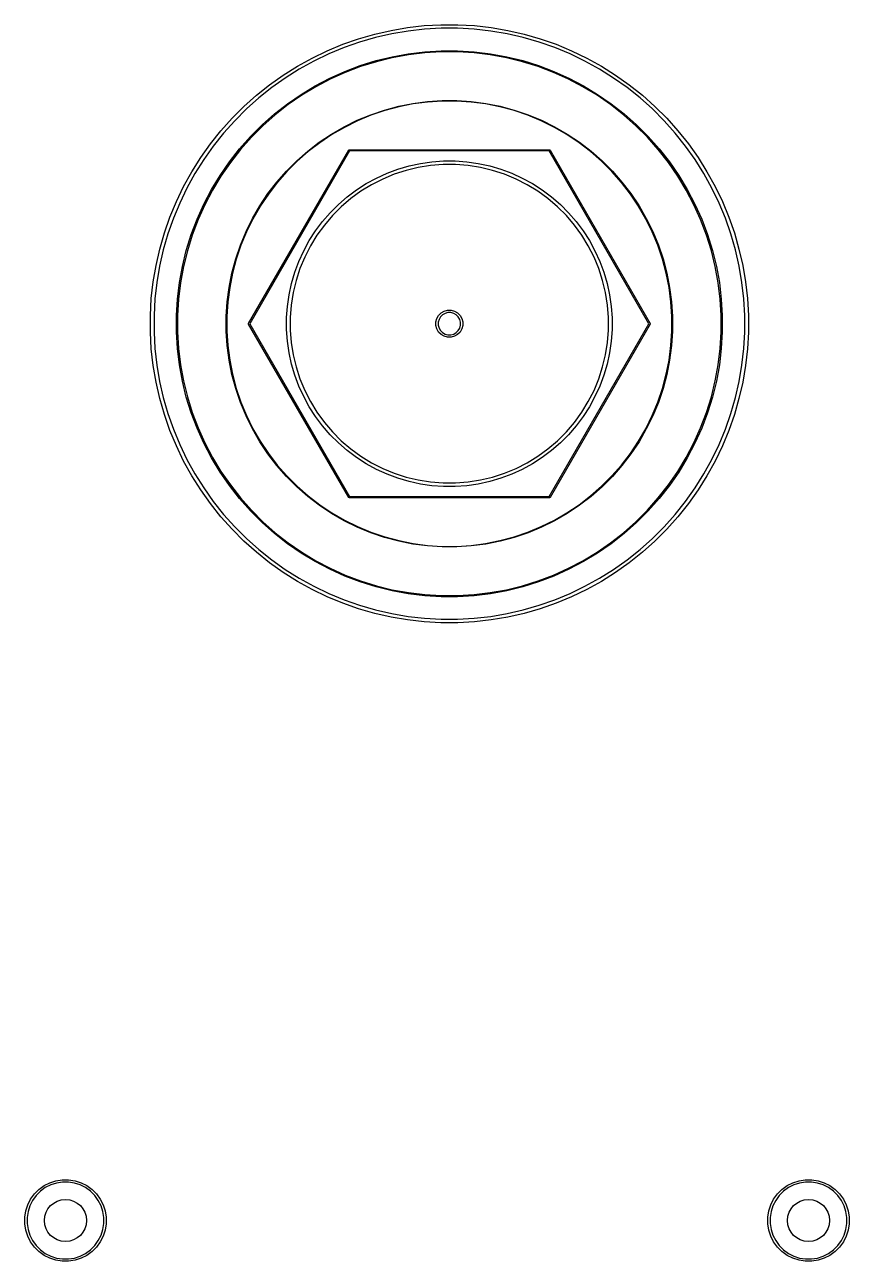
# Model space of a CAD drawing. Header units: inches. Extents: x 0.78 to 7.64, y -5.36 to -1.05.
# Drawn here: x 5.034 to 6.344, y -3.025 to -1.06 of the extents above; entities that cross this region are included whole.
import ezdxf

# ---------------------------------------------------------------- set-up
doc = ezdxf.new("R2010")
doc.units = ezdxf.units.IN
doc.header["$MEASUREMENT"] = 0
doc.layers.add('BLACK', color=250, linetype='CONTINUOUS')

msp = doc.modelspace()

# ---------------------------------------------------------------- linework, layer by layer
at = {"layer": 'BLACK', "linetype": 'CONTINUOUS'}
for p, q in [((5.6687, -1.0617), (5.6953, -1.0602)), ((5.6953, -1.0602), (5.722, -1.0602)), ((5.722, -1.0602), (5.7486, -1.0617)), ((5.5643, -1.0825), (5.5899, -1.0751)), ((5.5913, -1.0806), (5.566, -1.0879)), ((5.5899, -1.0751), (5.6159, -1.0692)), ((5.617, -1.0748), (5.5913, -1.0806)), ((5.6159, -1.0692), (5.6422, -1.0647)), ((5.643, -1.0704), (5.617, -1.0748)), ((5.6422, -1.0647), (5.6687, -1.0617)), ((5.6692, -1.0674), (5.643, -1.0704)), ((5.6955, -1.0659), (5.6692, -1.0674)), ((5.7218, -1.0659), (5.6955, -1.0659)), ((5.7481, -1.0674), (5.7218, -1.0659)), ((5.7743, -1.0704), (5.7481, -1.0674)), ((5.7486, -1.0617), (5.7751, -1.0647)), ((5.8003, -1.0748), (5.7743, -1.0704)), ((5.7751, -1.0647), (5.8014, -1.0692)), ((5.826, -1.0806), (5.8003, -1.0748)), ((5.8014, -1.0692), (5.8274, -1.0751)), ((5.8513, -1.0879), (5.826, -1.0806)), ((5.8274, -1.0751), (5.853, -1.0825)), ((5.5145, -1.1015), (5.5391, -1.0913)), ((5.5412, -1.0966), (5.5168, -1.1067)), ((5.5391, -1.0913), (5.5643, -1.0825)), ((5.566, -1.0879), (5.5412, -1.0966)), ((5.8762, -1.0966), (5.8513, -1.0879)), ((5.853, -1.0825), (5.8782, -1.0913)), ((5.9005, -1.1067), (5.8762, -1.0966)), ((5.8782, -1.0913), (5.9028, -1.1015)), ((5.4671, -1.126), (5.4905, -1.1131)), ((5.4931, -1.1182), (5.47, -1.1309)), ((5.4905, -1.1131), (5.5145, -1.1015)), ((5.5168, -1.1067), (5.4931, -1.1182)), ((5.5671, -1.1251), (5.5921, -1.1173)), ((5.5926, -1.119), (5.5676, -1.1268)), ((5.5921, -1.1173), (5.6176, -1.111)), ((5.6179, -1.1128), (5.5926, -1.119)), ((5.6176, -1.111), (5.6434, -1.1063)), ((5.6436, -1.1081), (5.6179, -1.1128)), ((5.6434, -1.1063), (5.6694, -1.1032)), ((5.6695, -1.1049), (5.6436, -1.1081)), ((5.6694, -1.1032), (5.6956, -1.1016)), ((5.6956, -1.1033), (5.6695, -1.1049)), ((5.6956, -1.1016), (5.7218, -1.1016)), ((5.7217, -1.1033), (5.6956, -1.1033)), ((5.7478, -1.1049), (5.7217, -1.1033)), ((5.7218, -1.1016), (5.7479, -1.1032)), ((5.7737, -1.1081), (5.7478, -1.1049)), ((5.7479, -1.1032), (5.774, -1.1063)), ((5.7994, -1.1128), (5.7737, -1.1081)), ((5.774, -1.1063), (5.7998, -1.111)), ((5.8247, -1.119), (5.7994, -1.1128)), ((5.7998, -1.111), (5.8252, -1.1173)), ((5.8497, -1.1268), (5.8247, -1.119)), ((5.8252, -1.1173), (5.8503, -1.1251)), ((5.9242, -1.1182), (5.9005, -1.1067)), ((5.9028, -1.1015), (5.9269, -1.1131)), ((5.9473, -1.1309), (5.9242, -1.1182)), ((5.9269, -1.1131), (5.9502, -1.126)), ((5.4445, -1.1402), (5.4671, -1.126)), ((5.47, -1.1309), (5.4477, -1.1449)), ((5.5186, -1.1452), (5.5426, -1.1344)), ((5.5432, -1.1361), (5.5194, -1.1468)), ((5.5426, -1.1344), (5.5671, -1.1251)), ((5.5676, -1.1268), (5.5432, -1.1361)), ((5.8741, -1.1361), (5.8497, -1.1268)), ((5.8503, -1.1251), (5.8748, -1.1344)), ((5.8979, -1.1468), (5.8741, -1.1361)), ((5.8748, -1.1344), (5.8987, -1.1452)), ((5.9696, -1.1449), (5.9473, -1.1309)), ((5.9502, -1.126), (5.9728, -1.1402)), ((5.402, -1.1722), (5.4228, -1.1556)), ((5.4228, -1.1556), (5.4445, -1.1402)), ((5.4477, -1.1449), (5.4262, -1.1602)), ((5.473, -1.1709), (5.4954, -1.1574)), ((5.4963, -1.1589), (5.474, -1.1724)), ((5.4954, -1.1574), (5.5186, -1.1452)), ((5.5194, -1.1468), (5.4963, -1.1589)), ((5.921, -1.1589), (5.8979, -1.1468)), ((5.8987, -1.1452), (5.9219, -1.1574)), ((5.9434, -1.1724), (5.921, -1.1589)), ((5.9219, -1.1574), (5.9443, -1.1709)), ((5.9911, -1.1602), (5.9696, -1.1449)), ((5.9728, -1.1402), (5.9945, -1.1556)), ((5.9945, -1.1556), (6.0154, -1.1722)), ((5.3821, -1.19), (5.402, -1.1722)), ((5.4056, -1.1766), (5.386, -1.1941)), ((5.4262, -1.1602), (5.4056, -1.1766)), ((5.4514, -1.1858), (5.473, -1.1709)), ((5.474, -1.1724), (5.4525, -1.1872)), ((5.9649, -1.1872), (5.9434, -1.1724)), ((5.9443, -1.1709), (5.9659, -1.1858)), ((6.0117, -1.1766), (5.9911, -1.1602)), ((6.0313, -1.1941), (6.0117, -1.1766)), ((6.0154, -1.1722), (6.0353, -1.19)), ((5.3632, -1.2088), (5.3821, -1.19)), ((5.386, -1.1941), (5.3674, -1.2128)), ((5.4308, -1.202), (5.4514, -1.1858)), ((5.4525, -1.1872), (5.4319, -1.2034)), ((5.5836, -1.2033), (5.6056, -1.1958)), ((5.6059, -1.1967), (5.584, -1.2042)), ((5.6056, -1.1958), (5.6281, -1.1898)), ((5.6283, -1.1907), (5.6059, -1.1967)), ((5.6281, -1.1898), (5.6508, -1.1853)), ((5.651, -1.1862), (5.6283, -1.1907)), ((5.6508, -1.1853), (5.6739, -1.1822)), ((5.674, -1.1832), (5.651, -1.1862)), ((5.6739, -1.1822), (5.697, -1.1807)), ((5.6971, -1.1817), (5.674, -1.1832)), ((5.697, -1.1807), (5.7203, -1.1807)), ((5.7202, -1.1817), (5.6971, -1.1817)), ((5.7434, -1.1832), (5.7202, -1.1817)), ((5.7203, -1.1807), (5.7434, -1.1822)), ((5.7434, -1.1822), (5.7665, -1.1853)), ((5.7663, -1.1862), (5.7434, -1.1832)), ((5.789, -1.1907), (5.7663, -1.1862)), ((5.7665, -1.1853), (5.7893, -1.1898)), ((5.8114, -1.1967), (5.789, -1.1907)), ((5.7893, -1.1898), (5.8117, -1.1958)), ((5.8333, -1.2042), (5.8114, -1.1967)), ((5.8117, -1.1958), (5.8337, -1.2033)), ((5.9854, -1.2034), (5.9649, -1.1872)), ((5.9659, -1.1858), (5.9865, -1.202)), ((6.05, -1.2128), (6.0313, -1.1941)), ((6.0353, -1.19), (6.0541, -1.2088)), ((5.3454, -1.2287), (5.3632, -1.2088)), ((5.3674, -1.2128), (5.3498, -1.2324)), ((5.4111, -1.2194), (5.4308, -1.202)), ((5.4319, -1.2034), (5.4124, -1.2207)), ((5.5414, -1.2224), (5.5622, -1.2121)), ((5.5626, -1.2131), (5.5418, -1.2233)), ((5.5622, -1.2121), (5.5836, -1.2033)), ((5.584, -1.2042), (5.5626, -1.2131)), ((5.8547, -1.2131), (5.8333, -1.2042)), ((5.8337, -1.2033), (5.8551, -1.2121)), ((5.8755, -1.2233), (5.8547, -1.2131)), ((5.8551, -1.2121), (5.876, -1.2224)), ((6.005, -1.2207), (5.9854, -1.2034)), ((5.9865, -1.202), (6.0062, -1.2194)), ((6.0675, -1.2324), (6.05, -1.2128)), ((6.0541, -1.2088), (6.0719, -1.2287)), ((5.3288, -1.2496), (5.3454, -1.2287)), ((5.3498, -1.2324), (5.3334, -1.253)), ((5.3752, -1.2575), (5.3926, -1.2379)), ((5.3926, -1.2379), (5.4111, -1.2194)), ((5.4124, -1.2207), (5.3939, -1.2391)), ((5.5019, -1.2469), (5.5212, -1.234)), ((5.5218, -1.2349), (5.5025, -1.2477)), ((5.5212, -1.234), (5.5414, -1.2224)), ((5.5418, -1.2233), (5.5218, -1.2349)), ((5.8956, -1.2349), (5.8755, -1.2233)), ((5.876, -1.2224), (5.8961, -1.234)), ((5.9148, -1.2477), (5.8956, -1.2349)), ((5.8961, -1.234), (5.9154, -1.2469)), ((6.0234, -1.2391), (6.005, -1.2207)), ((6.0062, -1.2194), (6.0247, -1.2379)), ((6.0247, -1.2379), (6.0421, -1.2575)), ((6.0839, -1.253), (6.0675, -1.2324)), ((6.0719, -1.2287), (6.0885, -1.2496)), ((5.3134, -1.2713), (5.3288, -1.2496)), ((5.3334, -1.253), (5.3181, -1.2745)), ((5.3591, -1.2782), (5.3752, -1.2575)), ((5.3939, -1.2391), (5.3766, -1.2587)), ((5.4835, -1.2611), (5.5019, -1.2469)), ((5.5025, -1.2477), (5.4841, -1.2618)), ((5.9332, -1.2618), (5.9148, -1.2477)), ((5.9154, -1.2469), (5.9338, -1.2611)), ((6.0407, -1.2587), (6.0234, -1.2391)), ((6.0421, -1.2575), (6.0583, -1.2782)), ((6.0992, -1.2745), (6.0839, -1.253)), ((6.0885, -1.2496), (6.1039, -1.2713)), ((5.2992, -1.2939), (5.3134, -1.2713)), ((5.3181, -1.2745), (5.3041, -1.2968)), ((5.3766, -1.2587), (5.3605, -1.2792)), ((5.3896, -1.5349), (5.5487, -1.2594)), ((5.5501, -1.2608), (5.3916, -1.5354)), ((5.4496, -1.2928), (5.466, -1.2764)), ((5.4667, -1.2771), (5.4503, -1.2935)), ((5.466, -1.2764), (5.4835, -1.2611)), ((5.4841, -1.2618), (5.4667, -1.2771)), ((5.5487, -1.2594), (5.5489, -1.2591)), ((5.5489, -1.2591), (5.5491, -1.259)), ((5.5491, -1.259), (5.5492, -1.2589)), ((5.5492, -1.2589), (5.5495, -1.2589)), ((5.5495, -1.2589), (5.8678, -1.2589)), ((5.8672, -1.2608), (5.5501, -1.2608)), ((5.681, -1.2781), (5.6994, -1.2767)), ((5.6994, -1.2767), (5.7179, -1.2767)), ((5.7179, -1.2767), (5.7363, -1.2781)), ((6.0257, -1.5354), (5.8672, -1.2608)), ((5.8678, -1.2589), (5.8682, -1.2589)), ((5.8682, -1.2589), (5.8682, -1.259)), ((5.8682, -1.259), (5.8684, -1.2591)), ((5.8684, -1.2591), (5.8686, -1.2594)), ((5.8686, -1.2594), (6.0277, -1.5349)), ((5.9506, -1.2771), (5.9332, -1.2618)), ((5.9338, -1.2611), (5.9513, -1.2764)), ((5.967, -1.2935), (5.9506, -1.2771)), ((5.9513, -1.2764), (5.9677, -1.2928)), ((6.0568, -1.2792), (6.0407, -1.2587)), ((6.1132, -1.2968), (6.0992, -1.2745)), ((6.1039, -1.2713), (6.1181, -1.2939)), ((5.2863, -1.3172), (5.2992, -1.2939)), ((5.3041, -1.2968), (5.2914, -1.3199)), ((5.3442, -1.2998), (5.3591, -1.2782)), ((5.3605, -1.2792), (5.3456, -1.3007)), ((5.4343, -1.3103), (5.4496, -1.2928)), ((5.4503, -1.2935), (5.4351, -1.3109)), ((5.5928, -1.304), (5.6096, -1.2963)), ((5.6096, -1.2963), (5.6269, -1.2898)), ((5.6399, -1.2918), (5.621, -1.2979)), ((5.6269, -1.2898), (5.6446, -1.2846)), ((5.6593, -1.2871), (5.6399, -1.2918)), ((5.6446, -1.2846), (5.6627, -1.2807)), ((5.6789, -1.284), (5.6593, -1.2871)), ((5.6627, -1.2807), (5.681, -1.2781)), ((5.6987, -1.2825), (5.6789, -1.284)), ((5.7186, -1.2825), (5.6987, -1.2825)), ((5.7384, -1.284), (5.7186, -1.2825)), ((5.7363, -1.2781), (5.7546, -1.2807)), ((5.758, -1.2871), (5.7384, -1.284)), ((5.7546, -1.2807), (5.7727, -1.2846)), ((5.7774, -1.2918), (5.758, -1.2871)), ((5.7727, -1.2846), (5.7904, -1.2898)), ((5.7963, -1.2979), (5.7774, -1.2918)), ((5.7904, -1.2898), (5.8077, -1.2963)), ((5.8077, -1.2963), (5.8245, -1.304)), ((5.9823, -1.3109), (5.967, -1.2935)), ((5.9677, -1.2928), (5.983, -1.3103)), ((6.0717, -1.3007), (6.0568, -1.2792)), ((6.0583, -1.2782), (6.0732, -1.2998)), ((6.1259, -1.3199), (6.1132, -1.2968)), ((6.1181, -1.2939), (6.131, -1.3172)), ((5.3306, -1.3222), (5.3442, -1.2998)), ((5.3456, -1.3007), (5.3321, -1.3231)), ((5.4202, -1.3287), (5.4343, -1.3103)), ((5.4351, -1.3109), (5.421, -1.3293)), ((5.561, -1.3228), (5.5766, -1.3128)), ((5.585, -1.3146), (5.568, -1.3249)), ((5.5766, -1.3128), (5.5928, -1.304)), ((5.6027, -1.3055), (5.585, -1.3146)), ((5.621, -1.2979), (5.6027, -1.3055)), ((5.8146, -1.3055), (5.7963, -1.2979)), ((5.8324, -1.3146), (5.8146, -1.3055)), ((5.8245, -1.304), (5.8407, -1.3128)), ((5.8493, -1.3249), (5.8324, -1.3146)), ((5.8407, -1.3128), (5.8563, -1.3228)), ((5.9964, -1.3293), (5.9823, -1.3109)), ((5.983, -1.3103), (5.9972, -1.3287)), ((6.0852, -1.3231), (6.0717, -1.3007)), ((6.0732, -1.2998), (6.0867, -1.3222)), ((5.2747, -1.3413), (5.2863, -1.3172)), ((5.2914, -1.3199), (5.28, -1.3436)), ((5.3184, -1.3454), (5.3306, -1.3222)), ((5.3321, -1.3231), (5.32, -1.3462)), ((5.4073, -1.348), (5.4202, -1.3287)), ((5.421, -1.3293), (5.4081, -1.3485)), ((5.5323, -1.346), (5.5462, -1.3339)), ((5.5462, -1.3339), (5.561, -1.3228)), ((5.568, -1.3249), (5.5519, -1.3366)), ((5.8654, -1.3366), (5.8493, -1.3249)), ((5.8563, -1.3228), (5.8711, -1.3339)), ((5.8711, -1.3339), (5.8851, -1.346)), ((6.0092, -1.3485), (5.9964, -1.3293)), ((5.9972, -1.3287), (6.0101, -1.348)), ((6.0973, -1.3462), (6.0852, -1.3231)), ((6.0867, -1.3222), (6.0989, -1.3454)), ((6.1374, -1.3436), (6.1259, -1.3199)), ((6.131, -1.3172), (6.1426, -1.3413)), ((5.2645, -1.3659), (5.2747, -1.3413)), ((5.28, -1.3436), (5.2699, -1.3679)), ((5.3076, -1.3693), (5.3184, -1.3454)), ((5.32, -1.3462), (5.3093, -1.37)), ((5.3956, -1.3681), (5.4073, -1.348)), ((5.4081, -1.3485), (5.3965, -1.3686)), ((5.5192, -1.359), (5.5323, -1.346)), ((5.5368, -1.3495), (5.5228, -1.3636)), ((5.5519, -1.3366), (5.5368, -1.3495)), ((5.8805, -1.3495), (5.8654, -1.3366)), ((5.8946, -1.3636), (5.8805, -1.3495)), ((5.8851, -1.346), (5.8981, -1.359)), ((6.0208, -1.3686), (6.0092, -1.3485)), ((6.0101, -1.348), (6.0217, -1.3681)), ((6.108, -1.37), (6.0973, -1.3462)), ((6.0989, -1.3454), (6.1097, -1.3693)), ((6.1475, -1.3679), (6.1374, -1.3436)), ((6.1426, -1.3413), (6.1528, -1.3659)), ((5.2557, -1.3911), (5.2645, -1.3659)), ((5.2699, -1.3679), (5.2612, -1.3928)), ((5.2983, -1.3938), (5.3076, -1.3693)), ((5.3093, -1.37), (5.3, -1.3944)), ((5.3854, -1.389), (5.3956, -1.3681)), ((5.3965, -1.3686), (5.3863, -1.3894)), ((5.496, -1.3878), (5.5071, -1.373)), ((5.5071, -1.373), (5.5192, -1.359)), ((5.5228, -1.3636), (5.5099, -1.3787)), ((5.9075, -1.3787), (5.8946, -1.3636)), ((5.8981, -1.359), (5.9102, -1.373)), ((5.9102, -1.373), (5.9213, -1.3878)), ((6.031, -1.3894), (6.0208, -1.3686)), ((6.0217, -1.3681), (6.0319, -1.389)), ((6.1173, -1.3944), (6.108, -1.37)), ((6.1097, -1.3693), (6.119, -1.3938)), ((6.1562, -1.3928), (6.1475, -1.3679)), ((6.1528, -1.3659), (6.1616, -1.3911)), ((5.2483, -1.4167), (5.2557, -1.3911)), ((5.2612, -1.3928), (5.2539, -1.4181)), ((5.2905, -1.4189), (5.2983, -1.3938)), ((5.3, -1.3944), (5.2923, -1.4194)), ((5.3765, -1.4104), (5.3854, -1.389)), ((5.3863, -1.3894), (5.3774, -1.4108)), ((5.486, -1.4033), (5.496, -1.3878)), ((5.4982, -1.3948), (5.4878, -1.4117)), ((5.5099, -1.3787), (5.4982, -1.3948)), ((5.9191, -1.3948), (5.9075, -1.3787)), ((5.9295, -1.4117), (5.9191, -1.3948)), ((5.9213, -1.3878), (5.9313, -1.4033)), ((6.0399, -1.4108), (6.031, -1.3894)), ((6.0319, -1.389), (6.0408, -1.4104)), ((6.1251, -1.4194), (6.1173, -1.3944)), ((6.119, -1.3938), (6.1268, -1.4189)), ((6.1634, -1.4181), (6.1562, -1.3928)), ((6.1616, -1.3911), (6.169, -1.4167)), ((5.369, -1.4324), (5.3765, -1.4104)), ((5.3774, -1.4108), (5.37, -1.4327)), ((5.4772, -1.4196), (5.486, -1.4033)), ((5.4878, -1.4117), (5.4788, -1.4295)), ((5.9386, -1.4295), (5.9295, -1.4117)), ((5.9313, -1.4033), (5.9401, -1.4196)), ((6.0474, -1.4327), (6.0399, -1.4108)), ((6.0408, -1.4104), (6.0483, -1.4324)), ((5.2424, -1.4427), (5.2483, -1.4167)), ((5.2539, -1.4181), (5.248, -1.4438)), ((5.2843, -1.4443), (5.2905, -1.4189)), ((5.2923, -1.4194), (5.286, -1.4447)), ((5.363, -1.4548), (5.369, -1.4324)), ((5.37, -1.4327), (5.364, -1.4551)), ((5.4695, -1.4364), (5.4772, -1.4196)), ((5.4788, -1.4295), (5.4712, -1.4478)), ((5.9462, -1.4478), (5.9386, -1.4295)), ((5.9401, -1.4196), (5.9478, -1.4364)), ((6.0533, -1.4551), (6.0474, -1.4327)), ((6.0483, -1.4324), (6.0543, -1.4548)), ((6.1313, -1.4447), (6.1251, -1.4194)), ((6.1268, -1.4189), (6.133, -1.4443)), ((6.1693, -1.4438), (6.1634, -1.4181)), ((6.169, -1.4167), (6.1749, -1.4427)), ((5.2379, -1.469), (5.2424, -1.4427)), ((5.248, -1.4438), (5.2436, -1.4698)), ((5.2795, -1.4701), (5.2843, -1.4443)), ((5.286, -1.4447), (5.2813, -1.4704)), ((5.4578, -1.4714), (5.463, -1.4537)), ((5.463, -1.4537), (5.4695, -1.4364)), ((5.4712, -1.4478), (5.465, -1.4667)), ((5.9523, -1.4667), (5.9462, -1.4478)), ((5.9478, -1.4364), (5.9543, -1.4537)), ((5.9543, -1.4537), (5.9595, -1.4714)), ((6.136, -1.4704), (6.1313, -1.4447)), ((6.133, -1.4443), (6.1378, -1.4701)), ((6.1737, -1.4698), (6.1693, -1.4438)), ((6.1749, -1.4427), (6.1794, -1.469)), ((5.2349, -1.4955), (5.2379, -1.469)), ((5.2436, -1.4698), (5.2407, -1.496)), ((5.2764, -1.4962), (5.2795, -1.4701)), ((5.2813, -1.4704), (5.2782, -1.4963)), ((5.3585, -1.4776), (5.363, -1.4548)), ((5.364, -1.4551), (5.3595, -1.4778)), ((5.4539, -1.4895), (5.4578, -1.4714)), ((5.465, -1.4667), (5.4604, -1.486)), ((5.9569, -1.486), (5.9523, -1.4667)), ((5.9595, -1.4714), (5.9634, -1.4895)), ((6.0579, -1.4778), (6.0533, -1.4551)), ((6.0543, -1.4548), (6.0588, -1.4776)), ((6.1392, -1.4963), (6.136, -1.4704)), ((6.1378, -1.4701), (6.1409, -1.4962)), ((6.1767, -1.496), (6.1737, -1.4698)), ((6.1794, -1.469), (6.1824, -1.4955)), ((5.3554, -1.5006), (5.3585, -1.4776)), ((5.3595, -1.4778), (5.3564, -1.5007)), ((5.4513, -1.5078), (5.4539, -1.4895)), ((5.4604, -1.486), (5.4573, -1.5057)), ((5.9601, -1.5057), (5.9569, -1.486)), ((5.9634, -1.4895), (5.966, -1.5078)), ((6.0609, -1.5007), (6.0579, -1.4778)), ((6.0588, -1.4776), (6.0619, -1.5006)), ((5.2335, -1.5221), (5.2349, -1.4955)), ((5.2407, -1.496), (5.2392, -1.5223)), ((5.2748, -1.5223), (5.2764, -1.4962)), ((5.2782, -1.4963), (5.2766, -1.5224)), ((5.3539, -1.5238), (5.3554, -1.5006)), ((5.3564, -1.5007), (5.3549, -1.5239)), ((5.45, -1.5255), (5.4513, -1.5078)), ((5.4573, -1.5057), (5.4557, -1.5255)), ((5.9616, -1.5255), (5.9601, -1.5057)), ((5.966, -1.5078), (5.9674, -1.5262)), ((6.0624, -1.5239), (6.0609, -1.5007)), ((6.0619, -1.5006), (6.0634, -1.5238)), ((6.1407, -1.5224), (6.1392, -1.4963)), ((6.1409, -1.4962), (6.1425, -1.5223)), ((6.1781, -1.5223), (6.1767, -1.496)), ((6.1824, -1.4955), (6.1839, -1.5221)), ((5.2335, -1.5223), (5.2335, -1.5221)), ((5.2335, -1.5488), (5.2335, -1.5223)), ((5.2392, -1.5223), (5.2392, -1.5486)), ((5.2748, -1.5224), (5.2748, -1.5223)), ((5.2748, -1.5485), (5.2748, -1.5224)), ((5.2766, -1.5224), (5.2766, -1.5485)), ((5.3539, -1.5239), (5.3539, -1.5238)), ((5.3539, -1.547), (5.3539, -1.5239)), ((5.3549, -1.5239), (5.3549, -1.547)), ((5.45, -1.5262), (5.45, -1.5255)), ((5.45, -1.5447), (5.45, -1.5262)), ((5.4557, -1.5255), (5.4557, -1.5454)), ((5.6872, -1.5326), (5.6887, -1.5271)), ((5.6872, -1.5331), (5.6872, -1.5326)), ((5.6887, -1.5271), (5.6915, -1.5223)), ((5.6922, -1.5286), (5.6909, -1.5331)), ((5.6915, -1.5223), (5.6955, -1.5183)), ((5.6945, -1.5246), (5.6922, -1.5286)), ((5.6978, -1.5213), (5.6945, -1.5246)), ((5.6955, -1.5183), (5.7004, -1.5154)), ((5.7018, -1.5189), (5.6978, -1.5213)), ((5.7004, -1.5154), (5.7058, -1.514)), ((5.7063, -1.5177), (5.7018, -1.5189)), ((5.7058, -1.514), (5.7115, -1.514)), ((5.711, -1.5177), (5.7063, -1.5177)), ((5.7155, -1.5189), (5.711, -1.5177)), ((5.7115, -1.514), (5.7169, -1.5154)), ((5.7195, -1.5213), (5.7155, -1.5189)), ((5.7169, -1.5154), (5.7218, -1.5183)), ((5.7228, -1.5246), (5.7195, -1.5213)), ((5.7218, -1.5183), (5.7258, -1.5223)), ((5.7252, -1.5286), (5.7228, -1.5246)), ((5.7264, -1.5331), (5.7252, -1.5286)), ((5.7258, -1.5223), (5.7287, -1.5271)), ((5.7287, -1.5271), (5.7301, -1.5326)), ((5.7301, -1.5326), (5.7301, -1.5383)), ((5.9616, -1.5454), (5.9616, -1.5255)), ((5.9674, -1.5262), (5.9674, -1.5447)), ((6.0624, -1.547), (6.0624, -1.5239)), ((6.0634, -1.5238), (6.0634, -1.547)), ((6.1407, -1.5485), (6.1407, -1.5224)), ((6.1425, -1.5223), (6.1425, -1.5485)), ((6.1781, -1.5486), (6.1781, -1.5223)), ((6.1839, -1.5221), (6.1839, -1.5488)), ((5.2349, -1.5754), (5.2335, -1.5488)), ((5.2392, -1.5486), (5.2407, -1.5749)), ((5.2764, -1.5747), (5.2748, -1.5485)), ((5.2766, -1.5485), (5.2782, -1.5746)), ((5.3554, -1.5702), (5.3539, -1.547)), ((5.3549, -1.547), (5.3564, -1.5701)), ((5.3895, -1.5353), (5.3896, -1.5349)), ((5.3895, -1.5354), (5.3895, -1.5353)), ((5.3895, -1.5356), (5.3895, -1.5354)), ((5.3896, -1.5359), (5.3895, -1.5356)), ((5.5487, -1.8115), (5.3896, -1.5359)), ((5.3916, -1.5354), (5.5501, -1.81)), ((5.4513, -1.5631), (5.45, -1.5447)), ((5.4557, -1.5454), (5.4573, -1.5652)), ((5.6872, -1.5383), (5.6872, -1.5331)), ((5.6887, -1.5437), (5.6872, -1.5383)), ((5.6915, -1.5486), (5.6887, -1.5437)), ((5.6909, -1.5331), (5.6909, -1.5378)), ((5.6909, -1.5378), (5.6922, -1.5423)), ((5.6955, -1.5526), (5.6915, -1.5486)), ((5.6922, -1.5423), (5.6945, -1.5463)), ((5.6945, -1.5463), (5.6978, -1.5496)), ((5.6978, -1.5496), (5.7018, -1.5519)), ((5.7018, -1.5519), (5.7063, -1.5531)), ((5.711, -1.5531), (5.7155, -1.5519)), ((5.7155, -1.5519), (5.7195, -1.5496)), ((5.7195, -1.5496), (5.7228, -1.5463)), ((5.7258, -1.5486), (5.7218, -1.5526)), ((5.7228, -1.5463), (5.7252, -1.5423)), ((5.7252, -1.5423), (5.7264, -1.5378)), ((5.7287, -1.5437), (5.7258, -1.5486)), ((5.7264, -1.5378), (5.7264, -1.5331)), ((5.7301, -1.5383), (5.7287, -1.5437)), ((5.8672, -1.81), (6.0257, -1.5354)), ((6.0277, -1.5359), (5.8686, -1.8115)), ((5.9601, -1.5652), (5.9616, -1.5454)), ((5.9674, -1.5447), (5.966, -1.5631)), ((6.0277, -1.5349), (6.0279, -1.5353)), ((6.0279, -1.5356), (6.0277, -1.5359)), ((6.0279, -1.5353), (6.0278, -1.5354)), ((6.0278, -1.5354), (6.0279, -1.5356)), ((6.0609, -1.5701), (6.0624, -1.547)), ((6.0634, -1.547), (6.0619, -1.5702)), ((6.1392, -1.5746), (6.1407, -1.5485)), ((6.1425, -1.5485), (6.1409, -1.5747)), ((6.1767, -1.5749), (6.1781, -1.5486)), ((6.1839, -1.5488), (6.1824, -1.5754)), ((5.3585, -1.5932), (5.3554, -1.5702)), ((5.3564, -1.5701), (5.3595, -1.5931)), ((5.4539, -1.5814), (5.4513, -1.5631)), ((5.4573, -1.5652), (5.4604, -1.5848)), ((5.7004, -1.5554), (5.6955, -1.5526)), ((5.7058, -1.5569), (5.7004, -1.5554)), ((5.7115, -1.5569), (5.7058, -1.5569)), ((5.7063, -1.5531), (5.711, -1.5531)), ((5.7169, -1.5554), (5.7115, -1.5569)), ((5.7218, -1.5526), (5.7169, -1.5554)), ((5.9569, -1.5848), (5.9601, -1.5652)), ((5.966, -1.5631), (5.9634, -1.5814)), ((6.0579, -1.5931), (6.0609, -1.5701)), ((6.0619, -1.5702), (6.0588, -1.5932)), ((5.2379, -1.6019), (5.2349, -1.5754)), ((5.2407, -1.5749), (5.2436, -1.6011)), ((5.2795, -1.6007), (5.2764, -1.5747)), ((5.2782, -1.5746), (5.2813, -1.6005)), ((5.4578, -1.5995), (5.4539, -1.5814)), ((5.4604, -1.5848), (5.465, -1.6041)), ((5.9523, -1.6041), (5.9569, -1.5848)), ((5.9634, -1.5814), (5.9595, -1.5995)), ((6.136, -1.6005), (6.1392, -1.5746)), ((6.1409, -1.5747), (6.1378, -1.6007)), ((6.1737, -1.6011), (6.1767, -1.5749)), ((6.1824, -1.5754), (6.1794, -1.6019)), ((5.2424, -1.6282), (5.2379, -1.6019)), ((5.2436, -1.6011), (5.248, -1.6271)), ((5.2843, -1.6265), (5.2795, -1.6007)), ((5.2813, -1.6005), (5.286, -1.6262)), ((5.363, -1.616), (5.3585, -1.5932)), ((5.3595, -1.5931), (5.364, -1.6158)), ((5.463, -1.6172), (5.4578, -1.5995)), ((5.465, -1.6041), (5.4712, -1.6231)), ((5.9462, -1.6231), (5.9523, -1.6041)), ((5.9595, -1.5995), (5.9543, -1.6172)), ((6.0533, -1.6158), (6.0579, -1.5931)), ((6.0588, -1.5932), (6.0543, -1.616)), ((6.1313, -1.6262), (6.136, -1.6005)), ((6.1378, -1.6007), (6.133, -1.6265)), ((6.1693, -1.6271), (6.1737, -1.6011)), ((6.1794, -1.6019), (6.1749, -1.6282)), ((5.2483, -1.6542), (5.2424, -1.6282)), ((5.248, -1.6271), (5.2539, -1.6527)), ((5.2905, -1.652), (5.2843, -1.6265)), ((5.286, -1.6262), (5.2923, -1.6515)), ((5.369, -1.6385), (5.363, -1.616)), ((5.364, -1.6158), (5.37, -1.6382)), ((5.4695, -1.6345), (5.463, -1.6172)), ((5.4712, -1.6231), (5.4788, -1.6414)), ((5.9386, -1.6414), (5.9462, -1.6231)), ((5.9543, -1.6172), (5.9478, -1.6345)), ((6.0474, -1.6382), (6.0533, -1.6158)), ((6.0543, -1.616), (6.0483, -1.6385)), ((6.1251, -1.6515), (6.1313, -1.6262)), ((6.133, -1.6265), (6.1268, -1.652)), ((6.1634, -1.6527), (6.1693, -1.6271)), ((6.1749, -1.6282), (6.169, -1.6542)), ((5.3765, -1.6605), (5.369, -1.6385)), ((5.37, -1.6382), (5.3774, -1.6601)), ((5.4772, -1.6513), (5.4695, -1.6345)), ((5.4788, -1.6414), (5.4878, -1.6591)), ((5.9295, -1.6591), (5.9386, -1.6414)), ((5.9478, -1.6345), (5.9401, -1.6513)), ((6.0399, -1.6601), (6.0474, -1.6382)), ((6.0483, -1.6385), (6.0408, -1.6605)), ((5.2557, -1.6798), (5.2483, -1.6542)), ((5.2539, -1.6527), (5.2612, -1.6781)), ((5.2983, -1.677), (5.2905, -1.652)), ((5.2923, -1.6515), (5.3, -1.6764)), ((5.3854, -1.6819), (5.3765, -1.6605)), ((5.3774, -1.6601), (5.3863, -1.6815)), ((5.486, -1.6675), (5.4772, -1.6513)), ((5.496, -1.6831), (5.486, -1.6675)), ((5.4878, -1.6591), (5.4982, -1.6761)), ((5.9191, -1.6761), (5.9295, -1.6591)), ((5.9313, -1.6675), (5.9213, -1.6831)), ((5.9401, -1.6513), (5.9313, -1.6675)), ((6.031, -1.6815), (6.0399, -1.6601)), ((6.0408, -1.6605), (6.0319, -1.6819)), ((6.1173, -1.6764), (6.1251, -1.6515)), ((6.1268, -1.652), (6.119, -1.677)), ((6.1562, -1.6781), (6.1634, -1.6527)), ((6.169, -1.6542), (6.1616, -1.6798)), ((5.2645, -1.705), (5.2557, -1.6798)), ((5.2612, -1.6781), (5.2699, -1.7029)), ((5.3076, -1.7015), (5.2983, -1.677)), ((5.3, -1.6764), (5.3093, -1.7009)), ((5.3956, -1.7027), (5.3854, -1.6819)), ((5.3863, -1.6815), (5.3965, -1.7023)), ((5.5071, -1.6979), (5.496, -1.6831)), ((5.4982, -1.6761), (5.5099, -1.6922)), ((5.9075, -1.6922), (5.9191, -1.6761)), ((5.9213, -1.6831), (5.9102, -1.6979)), ((6.0208, -1.7023), (6.031, -1.6815)), ((6.0319, -1.6819), (6.0217, -1.7027)), ((6.108, -1.7009), (6.1173, -1.6764)), ((6.119, -1.677), (6.1097, -1.7015)), ((6.1475, -1.7029), (6.1562, -1.6781)), ((6.1616, -1.6798), (6.1528, -1.705)), ((5.2747, -1.7296), (5.2645, -1.705)), ((5.2699, -1.7029), (5.28, -1.7273)), ((5.3184, -1.7254), (5.3076, -1.7015)), ((5.3093, -1.7009), (5.32, -1.7247)), ((5.4073, -1.7229), (5.3956, -1.7027)), ((5.3965, -1.7023), (5.4081, -1.7223)), ((5.5192, -1.7118), (5.5071, -1.6979)), ((5.5099, -1.6922), (5.5228, -1.7073)), ((5.5228, -1.7073), (5.5368, -1.7213)), ((5.8805, -1.7213), (5.8946, -1.7073)), ((5.8946, -1.7073), (5.9075, -1.6922)), ((5.9102, -1.6979), (5.8981, -1.7118)), ((6.0092, -1.7223), (6.0208, -1.7023)), ((6.0217, -1.7027), (6.0101, -1.7229)), ((6.0973, -1.7247), (6.108, -1.7009)), ((6.1097, -1.7015), (6.0989, -1.7254)), ((6.1374, -1.7273), (6.1475, -1.7029)), ((6.1528, -1.705), (6.1426, -1.7296)), ((5.28, -1.7273), (5.2914, -1.751)), ((5.3306, -1.7487), (5.3184, -1.7254)), ((5.32, -1.7247), (5.3321, -1.7478)), ((5.4202, -1.7422), (5.4073, -1.7229)), ((5.4081, -1.7223), (5.421, -1.7416)), ((5.5323, -1.7249), (5.5192, -1.7118)), ((5.5462, -1.737), (5.5323, -1.7249)), ((5.5368, -1.7213), (5.5519, -1.7342)), ((5.8654, -1.7342), (5.8805, -1.7213)), ((5.8851, -1.7249), (5.8711, -1.737)), ((5.8981, -1.7118), (5.8851, -1.7249)), ((5.9964, -1.7416), (6.0092, -1.7223)), ((6.0101, -1.7229), (5.9972, -1.7422)), ((6.0852, -1.7478), (6.0973, -1.7247)), ((6.0989, -1.7254), (6.0867, -1.7487)), ((6.1259, -1.751), (6.1374, -1.7273)), ((5.2863, -1.7536), (5.2747, -1.7296)), ((5.3442, -1.7711), (5.3306, -1.7487)), ((5.3321, -1.7478), (5.3456, -1.7701)), ((5.4343, -1.7606), (5.4202, -1.7422)), ((5.421, -1.7416), (5.4351, -1.76)), ((5.561, -1.7481), (5.5462, -1.737)), ((5.5519, -1.7342), (5.568, -1.7459)), ((5.5766, -1.7581), (5.561, -1.7481)), ((5.568, -1.7459), (5.585, -1.7563)), ((5.8324, -1.7563), (5.8493, -1.7459)), ((5.8563, -1.7481), (5.8407, -1.7581)), ((5.8493, -1.7459), (5.8654, -1.7342)), ((5.8711, -1.737), (5.8563, -1.7481)), ((5.9823, -1.76), (5.9964, -1.7416)), ((5.9972, -1.7422), (5.983, -1.7606)), ((6.0717, -1.7701), (6.0852, -1.7478)), ((6.0867, -1.7487), (6.0732, -1.7711)), ((6.1426, -1.7296), (6.131, -1.7536)), ((5.2992, -1.777), (5.2863, -1.7536)), ((5.2914, -1.751), (5.3041, -1.7741)), ((5.4496, -1.7781), (5.4343, -1.7606)), ((5.4351, -1.76), (5.4503, -1.7774)), ((5.5928, -1.7669), (5.5766, -1.7581)), ((5.585, -1.7563), (5.6027, -1.7653)), ((5.6096, -1.7746), (5.5928, -1.7669)), ((5.6027, -1.7653), (5.621, -1.7729)), ((5.7963, -1.7729), (5.8146, -1.7653)), ((5.8245, -1.7669), (5.8077, -1.7746)), ((5.8146, -1.7653), (5.8324, -1.7563)), ((5.8407, -1.7581), (5.8245, -1.7669)), ((5.967, -1.7774), (5.9823, -1.76)), ((5.983, -1.7606), (5.9677, -1.7781)), ((6.1132, -1.7741), (6.1259, -1.751)), ((6.131, -1.7536), (6.1181, -1.777)), ((5.3134, -1.7995), (5.2992, -1.777)), ((5.3041, -1.7741), (5.3181, -1.7964)), ((5.3591, -1.7927), (5.3442, -1.7711)), ((5.3456, -1.7701), (5.3605, -1.7916)), ((5.466, -1.7945), (5.4496, -1.7781)), ((5.4503, -1.7774), (5.4667, -1.7938)), ((5.6269, -1.781), (5.6096, -1.7746)), ((5.621, -1.7729), (5.6399, -1.7791)), ((5.6446, -1.7863), (5.6269, -1.781)), ((5.6399, -1.7791), (5.6593, -1.7837)), ((5.6627, -1.7902), (5.6446, -1.7863)), ((5.6593, -1.7837), (5.6789, -1.7868)), ((5.6789, -1.7868), (5.6987, -1.7884)), ((5.7186, -1.7884), (5.7384, -1.7868)), ((5.7384, -1.7868), (5.758, -1.7837)), ((5.7727, -1.7863), (5.7546, -1.7902)), ((5.758, -1.7837), (5.7774, -1.7791)), ((5.7904, -1.781), (5.7727, -1.7863)), ((5.7774, -1.7791), (5.7963, -1.7729)), ((5.8077, -1.7746), (5.7904, -1.781)), ((5.9506, -1.7938), (5.967, -1.7774)), ((5.9677, -1.7781), (5.9513, -1.7945)), ((6.0568, -1.7916), (6.0717, -1.7701)), ((6.0732, -1.7711), (6.0583, -1.7927)), ((6.0992, -1.7964), (6.1132, -1.7741)), ((6.1181, -1.777), (6.1039, -1.7995)), ((5.3288, -1.8213), (5.3134, -1.7995)), ((5.3181, -1.7964), (5.3334, -1.8179)), ((5.3752, -1.8133), (5.3591, -1.7927)), ((5.3605, -1.7916), (5.3766, -1.8122)), ((5.4835, -1.8098), (5.466, -1.7945)), ((5.4667, -1.7938), (5.4841, -1.809)), ((5.681, -1.7928), (5.6627, -1.7902)), ((5.6994, -1.7941), (5.681, -1.7928)), ((5.6987, -1.7884), (5.7186, -1.7884)), ((5.7179, -1.7941), (5.6994, -1.7941)), ((5.7363, -1.7928), (5.7179, -1.7941)), ((5.7546, -1.7902), (5.7363, -1.7928)), ((5.9332, -1.809), (5.9506, -1.7938)), ((5.9513, -1.7945), (5.9338, -1.8098)), ((6.0407, -1.8122), (6.0568, -1.7916)), ((6.0583, -1.7927), (6.0421, -1.8133)), ((6.0839, -1.8179), (6.0992, -1.7964)), ((6.1039, -1.7995), (6.0885, -1.8213)), ((5.3454, -1.8421), (5.3288, -1.8213)), ((5.3334, -1.8179), (5.3498, -1.8385)), ((5.3926, -1.8329), (5.3752, -1.8133)), ((5.3766, -1.8122), (5.3939, -1.8317)), ((5.5019, -1.8239), (5.4835, -1.8098)), ((5.4841, -1.809), (5.5025, -1.8231)), ((5.5212, -1.8368), (5.5019, -1.8239)), ((5.5025, -1.8231), (5.5218, -1.836)), ((5.5489, -1.8118), (5.5487, -1.8115)), ((5.5491, -1.8118), (5.5489, -1.8118)), ((5.5492, -1.8119), (5.5491, -1.8118)), ((5.5495, -1.812), (5.5492, -1.8119)), ((5.8678, -1.812), (5.5495, -1.812)), ((5.5501, -1.81), (5.8672, -1.81)), ((5.8682, -1.8119), (5.8678, -1.812)), ((5.8684, -1.8118), (5.8682, -1.8118)), ((5.8682, -1.8118), (5.8682, -1.8119)), ((5.8686, -1.8115), (5.8684, -1.8118)), ((5.8956, -1.836), (5.9148, -1.8231)), ((5.9154, -1.8239), (5.8961, -1.8368)), ((5.9148, -1.8231), (5.9332, -1.809)), ((5.9338, -1.8098), (5.9154, -1.8239)), ((6.0234, -1.8317), (6.0407, -1.8122)), ((6.0421, -1.8133), (6.0247, -1.8329)), ((6.0675, -1.8385), (6.0839, -1.8179)), ((6.0885, -1.8213), (6.0719, -1.8421)), ((5.3632, -1.862), (5.3454, -1.8421)), ((5.3498, -1.8385), (5.3674, -1.8581)), ((5.4111, -1.8515), (5.3926, -1.8329)), ((5.3939, -1.8317), (5.4124, -1.8502)), ((5.5414, -1.8484), (5.5212, -1.8368)), ((5.5218, -1.836), (5.5418, -1.8476)), ((5.8755, -1.8476), (5.8956, -1.836)), ((5.8961, -1.8368), (5.876, -1.8484)), ((6.005, -1.8502), (6.0234, -1.8317)), ((6.0247, -1.8329), (6.0062, -1.8515)), ((6.05, -1.8581), (6.0675, -1.8385)), ((6.0719, -1.8421), (6.0541, -1.862)), ((5.3821, -1.8809), (5.3632, -1.862)), ((5.3674, -1.8581), (5.386, -1.8767)), ((5.4308, -1.8689), (5.4111, -1.8515)), ((5.4124, -1.8502), (5.4319, -1.8675)), ((5.5622, -1.8587), (5.5414, -1.8484)), ((5.5418, -1.8476), (5.5626, -1.8578)), ((5.5836, -1.8676), (5.5622, -1.8587)), ((5.5626, -1.8578), (5.584, -1.8667)), ((5.584, -1.8667), (5.6059, -1.8741)), ((5.8114, -1.8741), (5.8333, -1.8667)), ((5.8333, -1.8667), (5.8547, -1.8578)), ((5.8551, -1.8587), (5.8337, -1.8676)), ((5.8547, -1.8578), (5.8755, -1.8476)), ((5.876, -1.8484), (5.8551, -1.8587)), ((5.9854, -1.8675), (6.005, -1.8502)), ((6.0062, -1.8515), (5.9865, -1.8689)), ((6.0313, -1.8767), (6.05, -1.8581)), ((6.0541, -1.862), (6.0353, -1.8809)), ((5.402, -1.8987), (5.3821, -1.8809)), ((5.386, -1.8767), (5.4056, -1.8943)), ((5.4514, -1.885), (5.4308, -1.8689)), ((5.4319, -1.8675), (5.4525, -1.8836)), ((5.473, -1.8999), (5.4514, -1.885)), ((5.4525, -1.8836), (5.474, -1.8985)), ((5.6056, -1.8751), (5.5836, -1.8676)), ((5.6281, -1.8811), (5.6056, -1.8751)), ((5.6059, -1.8741), (5.6283, -1.8801)), ((5.6508, -1.8856), (5.6281, -1.8811)), ((5.6283, -1.8801), (5.651, -1.8846)), ((5.6739, -1.8886), (5.6508, -1.8856)), ((5.651, -1.8846), (5.674, -1.8877)), ((5.7434, -1.8877), (5.7663, -1.8846)), ((5.7665, -1.8856), (5.7434, -1.8886)), ((5.7663, -1.8846), (5.789, -1.8801)), ((5.7893, -1.8811), (5.7665, -1.8856)), ((5.789, -1.8801), (5.8114, -1.8741)), ((5.8117, -1.8751), (5.7893, -1.8811)), ((5.8337, -1.8676), (5.8117, -1.8751)), ((5.9434, -1.8985), (5.9649, -1.8836)), ((5.9659, -1.885), (5.9443, -1.8999)), ((5.9649, -1.8836), (5.9854, -1.8675)), ((5.9865, -1.8689), (5.9659, -1.885)), ((6.0117, -1.8943), (6.0313, -1.8767)), ((6.0353, -1.8809), (6.0154, -1.8987)), ((5.4228, -1.9153), (5.402, -1.8987)), ((5.4056, -1.8943), (5.4262, -1.9107)), ((5.4954, -1.9135), (5.473, -1.8999)), ((5.474, -1.8985), (5.4963, -1.912)), ((5.697, -1.8902), (5.6739, -1.8886)), ((5.674, -1.8877), (5.6971, -1.8892)), ((5.7203, -1.8902), (5.697, -1.8902)), ((5.6971, -1.8892), (5.7202, -1.8892)), ((5.7202, -1.8892), (5.7434, -1.8877)), ((5.7434, -1.8886), (5.7203, -1.8902)), ((5.921, -1.912), (5.9434, -1.8985)), ((5.9443, -1.8999), (5.9219, -1.9135)), ((5.9911, -1.9107), (6.0117, -1.8943)), ((6.0154, -1.8987), (5.9945, -1.9153)), ((5.4445, -1.9307), (5.4228, -1.9153)), ((5.4262, -1.9107), (5.4477, -1.926)), ((5.5186, -1.9257), (5.4954, -1.9135)), ((5.4963, -1.912), (5.5194, -1.9241)), ((5.5426, -1.9364), (5.5186, -1.9257)), ((5.5194, -1.9241), (5.5432, -1.9348)), ((5.8741, -1.9348), (5.8979, -1.9241)), ((5.8987, -1.9257), (5.8748, -1.9364)), ((5.8979, -1.9241), (5.921, -1.912)), ((5.9219, -1.9135), (5.8987, -1.9257)), ((5.9696, -1.926), (5.9911, -1.9107)), ((5.9945, -1.9153), (5.9728, -1.9307)), ((5.4671, -1.9449), (5.4445, -1.9307)), ((5.4477, -1.926), (5.47, -1.94)), ((5.4905, -1.9578), (5.4671, -1.9449)), ((5.47, -1.94), (5.4931, -1.9527)), ((5.5671, -1.9457), (5.5426, -1.9364)), ((5.5432, -1.9348), (5.5676, -1.9441)), ((5.5676, -1.9441), (5.5926, -1.9518)), ((5.8247, -1.9518), (5.8497, -1.9441)), ((5.8497, -1.9441), (5.8741, -1.9348)), ((5.8748, -1.9364), (5.8503, -1.9457)), ((5.9242, -1.9527), (5.9473, -1.94)), ((5.9502, -1.9449), (5.9269, -1.9578)), ((5.9473, -1.94), (5.9696, -1.926)), ((5.9728, -1.9307), (5.9502, -1.9449)), ((5.5145, -1.9694), (5.4905, -1.9578)), ((5.4931, -1.9527), (5.5168, -1.9641)), ((5.5168, -1.9641), (5.5412, -1.9742)), ((5.5921, -1.9535), (5.5671, -1.9457)), ((5.6176, -1.9598), (5.5921, -1.9535)), ((5.5926, -1.9518), (5.6179, -1.9581)), ((5.6434, -1.9645), (5.6176, -1.9598)), ((5.6179, -1.9581), (5.6436, -1.9628)), ((5.6694, -1.9677), (5.6434, -1.9645)), ((5.6436, -1.9628), (5.6695, -1.9659)), ((5.7478, -1.9659), (5.7737, -1.9628)), ((5.774, -1.9645), (5.7479, -1.9677)), ((5.7737, -1.9628), (5.7994, -1.9581)), ((5.7998, -1.9598), (5.774, -1.9645)), ((5.7994, -1.9581), (5.8247, -1.9518)), ((5.8252, -1.9535), (5.7998, -1.9598)), ((5.8503, -1.9457), (5.8252, -1.9535)), ((5.8762, -1.9742), (5.9005, -1.9641)), ((5.9005, -1.9641), (5.9242, -1.9527)), ((5.9269, -1.9578), (5.9028, -1.9694)), ((5.5391, -1.9796), (5.5145, -1.9694)), ((5.5643, -1.9884), (5.5391, -1.9796)), ((5.5412, -1.9742), (5.566, -1.9829)), ((5.566, -1.9829), (5.5913, -1.9902)), ((5.6956, -1.9693), (5.6694, -1.9677)), ((5.6695, -1.9659), (5.6956, -1.9675)), ((5.6956, -1.9675), (5.7217, -1.9675)), ((5.7218, -1.9693), (5.6956, -1.9693)), ((5.7217, -1.9675), (5.7478, -1.9659)), ((5.7479, -1.9677), (5.7218, -1.9693)), ((5.826, -1.9902), (5.8513, -1.9829)), ((5.8513, -1.9829), (5.8762, -1.9742)), ((5.8782, -1.9796), (5.853, -1.9884)), ((5.9028, -1.9694), (5.8782, -1.9796)), ((5.5899, -1.9958), (5.5643, -1.9884)), ((5.6159, -2.0017), (5.5899, -1.9958)), ((5.5913, -1.9902), (5.617, -1.9961)), ((5.6422, -2.0062), (5.6159, -2.0017)), ((5.617, -1.9961), (5.643, -2.0005)), ((5.643, -2.0005), (5.6692, -2.0034)), ((5.6692, -2.0034), (5.6955, -2.0049)), ((5.7218, -2.0049), (5.7481, -2.0034)), ((5.7481, -2.0034), (5.7743, -2.0005)), ((5.7743, -2.0005), (5.8003, -1.9961)), ((5.8014, -2.0017), (5.7751, -2.0062)), ((5.8003, -1.9961), (5.826, -1.9902)), ((5.8274, -1.9958), (5.8014, -2.0017)), ((5.853, -1.9884), (5.8274, -1.9958)), ((5.6687, -2.0091), (5.6422, -2.0062)), ((5.6953, -2.0106), (5.6687, -2.0091)), ((5.722, -2.0106), (5.6953, -2.0106)), ((5.6955, -2.0049), (5.7218, -2.0049)), ((5.7486, -2.0091), (5.722, -2.0106)), ((5.7751, -2.0062), (5.7486, -2.0091)), ((5.0562, -2.9112), (5.0645, -2.9052)), ((5.0664, -2.9084), (5.0587, -2.9141)), ((5.0645, -2.9052), (5.0736, -2.9006)), ((5.075, -2.9041), (5.0664, -2.9084)), ((5.0736, -2.9006), (5.0833, -2.8975)), ((5.0841, -2.9011), (5.075, -2.9041)), ((5.0833, -2.8975), (5.0933, -2.8959)), ((5.0936, -2.8996), (5.0841, -2.9011)), ((5.0933, -2.8959), (5.1035, -2.8959)), ((5.1032, -2.8996), (5.0936, -2.8996)), ((5.1127, -2.9011), (5.1032, -2.8996)), ((5.1035, -2.8959), (5.1136, -2.8975)), ((5.1219, -2.9041), (5.1127, -2.9011)), ((5.1136, -2.8975), (5.1233, -2.9006)), ((5.1304, -2.9084), (5.1219, -2.9041)), ((5.1233, -2.9006), (5.1324, -2.9052)), ((5.1382, -2.9141), (5.1304, -2.9084)), ((5.1324, -2.9052), (5.1406, -2.9112)), ((6.2373, -2.9112), (6.2456, -2.9052)), ((6.2475, -2.9084), (6.2398, -2.9141)), ((6.2456, -2.9052), (6.2547, -2.9006)), ((6.2561, -2.9041), (6.2475, -2.9084)), ((6.2547, -2.9006), (6.2644, -2.8975)), ((6.2652, -2.9011), (6.2561, -2.9041)), ((6.2644, -2.8975), (6.2744, -2.8959)), ((6.2747, -2.8996), (6.2652, -2.9011)), ((6.2744, -2.8959), (6.2846, -2.8959)), ((6.2843, -2.8996), (6.2747, -2.8996)), ((6.2938, -2.9011), (6.2843, -2.8996)), ((6.2846, -2.8959), (6.2947, -2.8975)), ((6.303, -2.9041), (6.2938, -2.9011)), ((6.2947, -2.8975), (6.3044, -2.9006)), ((6.3115, -2.9084), (6.303, -2.9041)), ((6.3044, -2.9006), (6.3135, -2.9052)), ((6.3193, -2.9141), (6.3115, -2.9084)), ((6.3135, -2.9052), (6.3217, -2.9112)), ((5.0384, -2.9358), (5.043, -2.9267)), ((5.043, -2.9267), (5.049, -2.9184)), ((5.0519, -2.9209), (5.0462, -2.9286)), ((5.049, -2.9184), (5.0562, -2.9112)), ((5.0587, -2.9141), (5.0519, -2.9209)), ((5.145, -2.9209), (5.1382, -2.9141)), ((5.1406, -2.9112), (5.1478, -2.9184)), ((5.1506, -2.9286), (5.145, -2.9209)), ((5.1478, -2.9184), (5.1538, -2.9267)), ((5.1538, -2.9267), (5.1584, -2.9358)), ((6.2195, -2.9358), (6.2241, -2.9267)), ((6.2241, -2.9267), (6.2301, -2.9184)), ((6.233, -2.9209), (6.2273, -2.9286)), ((6.2301, -2.9184), (6.2373, -2.9112)), ((6.2398, -2.9141), (6.233, -2.9209)), ((6.3261, -2.9209), (6.3193, -2.9141)), ((6.3217, -2.9112), (6.3289, -2.9184)), ((6.3317, -2.9286), (6.3261, -2.9209)), ((6.3289, -2.9184), (6.3349, -2.9267)), ((6.3349, -2.9267), (6.3395, -2.9358)), ((5.0337, -2.9555), (5.0353, -2.9455)), ((5.0353, -2.9455), (5.0384, -2.9358)), ((5.0389, -2.9463), (5.0374, -2.9558)), ((5.0419, -2.9372), (5.0389, -2.9463)), ((5.0462, -2.9286), (5.0419, -2.9372)), ((5.155, -2.9372), (5.1506, -2.9286)), ((5.1579, -2.9463), (5.155, -2.9372)), ((5.1594, -2.9558), (5.1579, -2.9463)), ((5.1584, -2.9358), (5.1616, -2.9455)), ((5.1616, -2.9455), (5.1632, -2.9555)), ((6.2148, -2.9555), (6.2164, -2.9455)), ((6.2164, -2.9455), (6.2195, -2.9358)), ((6.22, -2.9463), (6.2185, -2.9558)), ((6.223, -2.9372), (6.22, -2.9463)), ((6.2273, -2.9286), (6.223, -2.9372)), ((6.3361, -2.9372), (6.3317, -2.9286)), ((6.339, -2.9463), (6.3361, -2.9372)), ((6.3406, -2.9558), (6.339, -2.9463)), ((6.3395, -2.9358), (6.3427, -2.9455)), ((6.3427, -2.9455), (6.3443, -2.9555)), ((5.0337, -2.9558), (5.0337, -2.9555)), ((5.0337, -2.9657), (5.0337, -2.9558)), ((5.0353, -2.9758), (5.0337, -2.9657)), ((5.0374, -2.9558), (5.0374, -2.9654)), ((5.0374, -2.9654), (5.0389, -2.9749)), ((5.1579, -2.9749), (5.1594, -2.9654)), ((5.1594, -2.9654), (5.1594, -2.9558)), ((5.1632, -2.9657), (5.1616, -2.9758)), ((5.1632, -2.9555), (5.1632, -2.9657)), ((6.2148, -2.9558), (6.2148, -2.9555)), ((6.2148, -2.9657), (6.2148, -2.9558)), ((6.2164, -2.9758), (6.2148, -2.9657)), ((6.2185, -2.9558), (6.2185, -2.9654)), ((6.2185, -2.9654), (6.22, -2.9749)), ((6.339, -2.9749), (6.3406, -2.9654)), ((6.3406, -2.9654), (6.3406, -2.9558)), ((6.3443, -2.9657), (6.3427, -2.9758)), ((6.3443, -2.9555), (6.3443, -2.9657)), ((5.0384, -2.9855), (5.0353, -2.9758)), ((5.043, -2.9946), (5.0384, -2.9855)), ((5.0389, -2.9749), (5.0419, -2.9841)), ((5.0419, -2.9841), (5.0462, -2.9926)), ((5.1506, -2.9926), (5.155, -2.9841)), ((5.1584, -2.9855), (5.1538, -2.9946)), ((5.155, -2.9841), (5.1579, -2.9749)), ((5.1616, -2.9758), (5.1584, -2.9855)), ((6.2195, -2.9855), (6.2164, -2.9758)), ((6.2241, -2.9946), (6.2195, -2.9855)), ((6.22, -2.9749), (6.223, -2.9841)), ((6.223, -2.9841), (6.2273, -2.9926)), ((6.3317, -2.9926), (6.3361, -2.9841)), ((6.3395, -2.9855), (6.3349, -2.9946)), ((6.3361, -2.9841), (6.339, -2.9749)), ((6.3427, -2.9758), (6.3395, -2.9855)), ((5.049, -3.0028), (5.043, -2.9946)), ((5.0462, -2.9926), (5.0519, -3.0004)), ((5.0562, -3.01), (5.049, -3.0028)), ((5.0519, -3.0004), (5.0587, -3.0072)), ((5.1382, -3.0072), (5.145, -3.0004)), ((5.1478, -3.0028), (5.1406, -3.01)), ((5.145, -3.0004), (5.1506, -2.9926)), ((5.1538, -2.9946), (5.1478, -3.0028)), ((6.2301, -3.0028), (6.2241, -2.9946)), ((6.2273, -2.9926), (6.233, -3.0004)), ((6.2373, -3.01), (6.2301, -3.0028)), ((6.233, -3.0004), (6.2398, -3.0072)), ((6.3193, -3.0072), (6.3261, -3.0004)), ((6.3289, -3.0028), (6.3217, -3.01)), ((6.3261, -3.0004), (6.3317, -2.9926)), ((6.3349, -2.9946), (6.3289, -3.0028)), ((5.0645, -3.016), (5.0562, -3.01)), ((5.0587, -3.0072), (5.0664, -3.0128)), ((5.0736, -3.0206), (5.0645, -3.016)), ((5.0664, -3.0128), (5.075, -3.0172)), ((5.0833, -3.0238), (5.0736, -3.0206)), ((5.075, -3.0172), (5.0841, -3.0202)), ((5.0933, -3.0254), (5.0833, -3.0238)), ((5.0841, -3.0202), (5.0936, -3.0217)), ((5.1035, -3.0254), (5.0933, -3.0254)), ((5.0936, -3.0217), (5.1032, -3.0217)), ((5.1032, -3.0217), (5.1127, -3.0202)), ((5.1136, -3.0238), (5.1035, -3.0254)), ((5.1127, -3.0202), (5.1219, -3.0172)), ((5.1233, -3.0206), (5.1136, -3.0238)), ((5.1219, -3.0172), (5.1304, -3.0128)), ((5.1324, -3.016), (5.1233, -3.0206)), ((5.1304, -3.0128), (5.1382, -3.0072)), ((5.1406, -3.01), (5.1324, -3.016)), ((6.2456, -3.016), (6.2373, -3.01)), ((6.2398, -3.0072), (6.2475, -3.0128)), ((6.2547, -3.0206), (6.2456, -3.016)), ((6.2475, -3.0128), (6.2561, -3.0172)), ((6.2644, -3.0238), (6.2547, -3.0206)), ((6.2561, -3.0172), (6.2652, -3.0202)), ((6.2744, -3.0254), (6.2644, -3.0238)), ((6.2652, -3.0202), (6.2747, -3.0217)), ((6.2846, -3.0254), (6.2744, -3.0254)), ((6.2747, -3.0217), (6.2843, -3.0217)), ((6.2843, -3.0217), (6.2938, -3.0202)), ((6.2947, -3.0238), (6.2846, -3.0254)), ((6.2938, -3.0202), (6.303, -3.0172)), ((6.3044, -3.0206), (6.2947, -3.0238)), ((6.303, -3.0172), (6.3115, -3.0128)), ((6.3135, -3.016), (6.3044, -3.0206)), ((6.3115, -3.0128), (6.3193, -3.0072)), ((6.3217, -3.01), (6.3135, -3.016))]:
    msp.add_line(p, q, dxfattribs=at)
at = {"layer": 'BLACK'}
for centre in [(5.0984, -2.9606), (5.0984, -2.9606), (6.2795, -2.9606), (6.2795, -2.9606)]:
    msp.add_circle(centre, 0.0335, dxfattribs=at)

doc.saveas('drawing.dxf')
